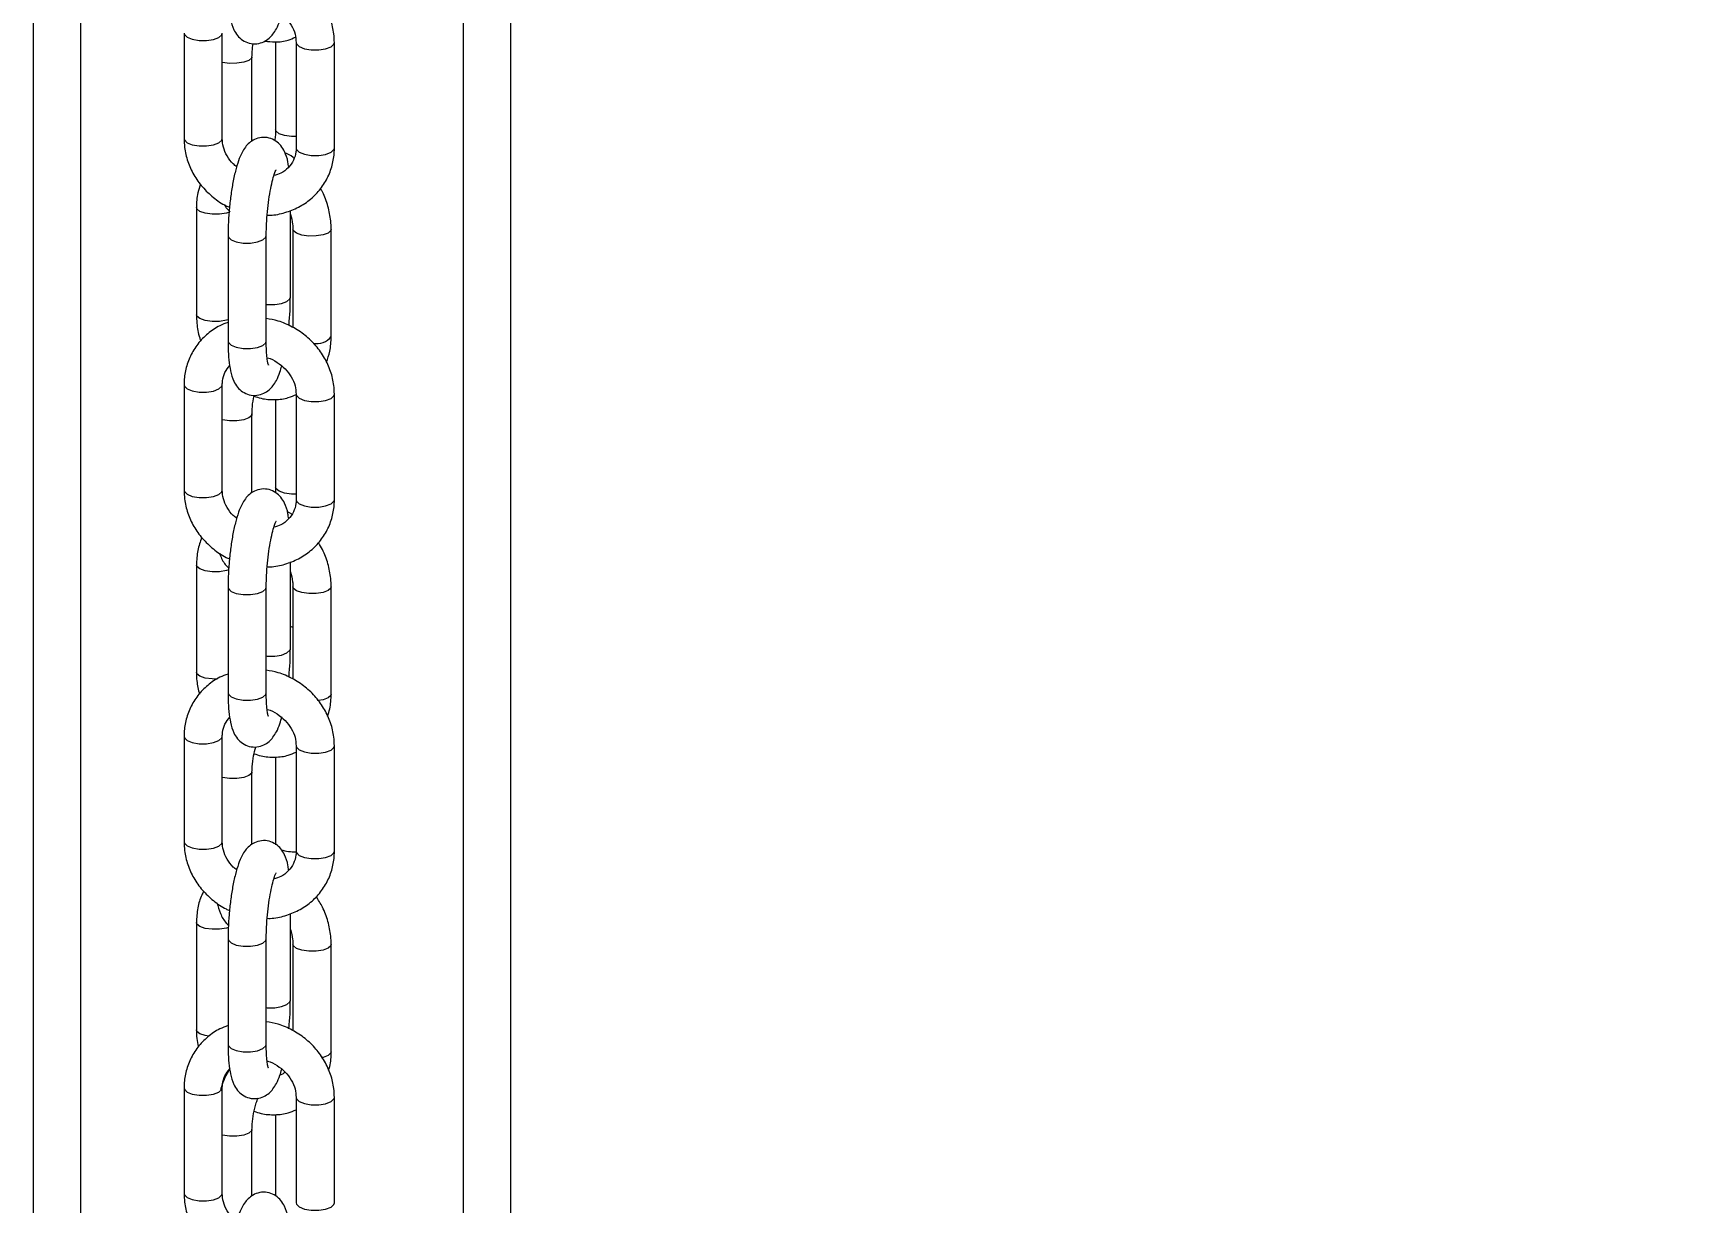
# Model space of a CAD drawing. Header units: millimetres. Extents: x -8083 to 6576, y -6691 to 5601.
# Drawn here: x -185.7 to -12.5, y -418 to -295.6 of the extents above; entities that cross this region are included whole.
import ezdxf

# ---------------------------------------------------------------- set-up
doc = ezdxf.new("R2010")
doc.units = ezdxf.units.MM
doc.layers.add('DIKOM_ОБЪЕКТ', color=7, linetype='Continuous')
doc.layers.add('DIKOM_РАЗМЕР_ОБЪЕКТА', color=7, linetype='Continuous')
doc.styles.add('style1', font='arial.ttf', dxfattribs={"width": 0.8})
doc.dimstyles.new('1-50', dxfattribs={"dimtxt": 300, "dimasz": 200, "dimexe": 100, "dimexo": 0, "dimgap": 100, "dimtad": 1, "dimtxsty": 'style1', "dimcen": 200, "dimclrd": 7, "dimclre": 7, "dimclrt": 7, "dimadec": 1, "dimazin": 2, "dimtfac": 1, "dimtmove": 0, "dimatfit": 2, "dimfxl": 0, "dimlwd": 25, "dimlwe": 18, "dimarcsym": 0})

# ---------------------------------------------------------------- blocks, each defined once
blk = doc.blocks.new('*D10')
at = {"layer": 'Defpoints', "color": 0, "transparency": 16777216}
for p in [(-4711.62, -59.88), (5076.72, -1609.88), (5076.72, -5900.19)]:
    blk.add_point(p, dxfattribs=at)
at = {"layer": 'DIKOM_РАЗМЕР_ОБЪЕКТА', "color": 7, "lineweight": 18, "transparency": 16777216}
for p, q in [((-4711.62, -59.88), (-4711.62, -6000.19)), ((5076.72, -1609.88), (5076.72, -6000.19))]:
    blk.add_line(p, q, dxfattribs=at)
at = {"layer": 'DIKOM_РАЗМЕР_ОБЪЕКТА', "color": 7, "lineweight": 25, "transparency": 16777216}
blk.add_line((-4511.62, -5900.19), (4876.72, -5900.19), dxfattribs=at)
at = {"layer": 'DIKOM_РАЗМЕР_ОБЪЕКТА', "color": 7, "transparency": 16777216}
for points in [[(-4511.62, -5866.86), (-4511.62, -5933.52), (-4711.62, -5900.19)], [(4876.72, -5866.86), (4876.72, -5933.52), (5076.72, -5900.19)]]:
    blk.add_solid(points, dxfattribs=at)
at = {"layer": 'DIKOM_РАЗМЕР_ОБЪЕКТА', "color": 7, "transparency": 16777216, "insert": (410.05, -5647.02), "char_height": 300, "attachment_point": 5, "style": 'style1'}
blk.add_mtext('10000', dxfattribs=at)

msp = doc.modelspace()

# ---------------------------------------------------------------- linework, layer by layer
at = {"layer": 'DIKOM_ОБЪЕКТ', "color": 7, "linetype": 'Continuous', "lineweight": 15}
for p, q in [((-185.736, 1537.193), (-185.736, -1662.807)), ((-180.736, -1662.807), (-180.736, 1537.193)), ((-140.736, 1537.193), (-140.736, -1662.807)), ((-135.736, -1662.807), (-135.736, 1537.193)), ((-169.946, -295.574), (-169.946, -306.61)), ((-165.946, -306.61), (-165.946, -295.574)), ((-160.365, -296.489), (-160.365, -305.691)), ((-158.214, -296.564), (-158.214, -307.6)), ((-154.214, -307.6), (-154.214, -296.564)), ((-162.835, -306.879), (-162.835, -298.043)), ((-165.991, -306.775), (-165.946, -306.61)), ((-168.653, -313.817), (-168.653, -325.04)), ((-158.82, -323.195), (-158.82, -314.119)), ((-165.341, -316.766), (-165.341, -327.802)), ((-161.341, -327.802), (-161.341, -316.766)), ((-158.547, -316.106), (-158.547, -326.368)), ((-154.547, -327.33), (-154.547, -316.106)), ((-169.946, -332.361), (-169.946, -343.397)), ((-165.946, -343.397), (-165.946, -332.361)), ((-160.365, -333.901), (-160.365, -343.103)), ((-158.214, -333.351), (-158.214, -344.387)), ((-154.214, -344.387), (-154.214, -333.351)), ((-162.835, -343.666), (-162.835, -335.455)), ((-165.991, -343.562), (-165.946, -343.397)), ((-160.365, -343.103), (-160.383, -343.636)), ((-158.664, -345.907), (-159.145, -345.64)), ((-168.653, -351.228), (-168.653, -362.452)), ((-158.82, -359.981), (-158.82, -350.905)), ((-165.341, -353.553), (-165.341, -364.589)), ((-161.341, -364.589), (-161.341, -353.553)), ((-158.547, -353.518), (-158.547, -363.154)), ((-154.547, -364.742), (-154.547, -353.518)), ((-158.547, -357.761), (-158.82, -357.651)), ((-169.946, -369.147), (-169.946, -380.183)), ((-165.946, -380.183), (-165.946, -369.147)), ((-158.214, -370.137), (-158.214, -381.173)), ((-154.214, -381.173), (-154.214, -370.137)), ((-160.365, -371.313), (-160.365, -380.515)), ((-162.835, -380.452), (-162.835, -372.867)), ((-165.991, -380.348), (-165.946, -380.183)), ((-158.82, -396.768), (-158.82, -387.692)), ((-168.653, -388.64), (-168.653, -399.864)), ((-165.341, -390.339), (-165.341, -401.375)), ((-161.341, -401.375), (-161.341, -390.339)), ((-158.547, -390.93), (-158.547, -399.941)), ((-154.547, -402.154), (-154.547, -390.93)), ((-169.946, -405.934), (-169.946, -416.97)), ((-165.946, -416.97), (-165.946, -405.934)), ((-158.214, -406.924), (-158.214, -417.96)), ((-154.214, -417.96), (-154.214, -406.924)), ((-160.365, -408.724), (-160.365, -417.217)), ((-162.835, -417.239), (-162.835, -410.279)), ((-165.991, -417.135), (-165.946, -416.97))]:
    msp.add_line(p, q, dxfattribs=at)
at = {"layer": 'DIKOM_ОБЪЕКТ', "color": 7, "linetype": 'Continuous', "lineweight": 15, "flags": 128}
for points in [[(-169.946, -295.574), (-169.914, -295.715), (-169.626, -296), (-169.083, -296.22), (-168.367, -296.342), (-167.586, -296.347), (-166.861, -296.234), (-166.3, -296.02), (-165.991, -295.739), (-165.947, -295.584)], [(-158.214, -296.57), (-158.181, -296.705), (-157.894, -296.99), (-157.351, -297.21), (-156.634, -297.332), (-155.854, -297.337), (-155.129, -297.224), (-154.568, -297.01), (-154.259, -296.729), (-154.214, -296.564)], [(-162.835, -298.044), (-162.866, -298.168), (-163.15, -298.425), (-163.692, -298.624), (-164.406, -298.735), (-165.187, -298.74), (-165.913, -298.639), (-165.946, -298.632)], [(-169.946, -306.61), (-169.914, -306.751), (-169.626, -307.036), (-169.083, -307.256), (-168.367, -307.378), (-167.586, -307.383), (-166.861, -307.27), (-166.3, -307.056), (-165.991, -306.775)], [(-158.214, -306.397), (-158.716, -306.388), (-159.443, -306.287), (-160.006, -306.096), (-160.318, -305.843), (-160.365, -305.691)], [(-158.214, -307.6), (-158.181, -307.741), (-157.894, -308.026), (-157.351, -308.246), (-156.634, -308.368), (-155.854, -308.373), (-155.129, -308.26), (-154.568, -308.046), (-154.259, -307.765), (-154.214, -307.6)], [(-165.206, -314.305), (-165.509, -314.397), (-166.225, -314.508), (-167.005, -314.513), (-167.731, -314.413), (-168.294, -314.221), (-168.606, -313.968), (-168.653, -313.817)], [(-165.341, -316.766), (-165.308, -316.907), (-165.021, -317.192), (-164.477, -317.412), (-163.761, -317.534)], [(-163.761, -317.534), (-162.981, -317.539), (-162.255, -317.426), (-161.695, -317.212), (-161.385, -316.931), (-161.341, -316.765)], [(-154.547, -316.106), (-154.578, -316.231), (-154.863, -316.488), (-155.403, -316.687), (-156.118, -316.797), (-156.899, -316.803), (-157.625, -316.702), (-158.188, -316.511), (-158.5, -316.258), (-158.547, -316.11)], [(-161.341, -323.953), (-161.24, -323.963), (-160.46, -323.967), (-159.734, -323.854), (-159.174, -323.641), (-158.865, -323.36), (-158.82, -323.195)], [(-165.341, -325.574), (-165.509, -325.621), (-166.225, -325.731), (-167.005, -325.737), (-167.731, -325.636), (-168.294, -325.445), (-168.606, -325.192), (-168.653, -325.041)], [(-165.341, -327.802), (-165.308, -327.943), (-165.021, -328.228), (-164.477, -328.448), (-163.761, -328.57), (-162.981, -328.575), (-162.255, -328.462), (-161.695, -328.248), (-161.385, -327.967), (-161.341, -327.802)], [(-169.946, -332.361), (-169.914, -332.502), (-169.626, -332.787), (-169.083, -333.007), (-168.367, -333.129), (-167.586, -333.133), (-166.861, -333.02), (-166.3, -332.807), (-165.991, -332.526), (-165.947, -332.371)], [(-158.214, -333.357), (-158.181, -333.492), (-157.894, -333.777), (-157.351, -333.997), (-156.634, -334.119), (-155.854, -334.123), (-155.129, -334.01), (-154.568, -333.797), (-154.259, -333.516), (-154.214, -333.351)], [(-162.835, -335.456), (-162.866, -335.58), (-163.15, -335.837), (-163.692, -336.036), (-164.406, -336.147), (-165.187, -336.152), (-165.913, -336.051), (-165.946, -336.044)], [(-169.946, -343.397), (-169.914, -343.538), (-169.626, -343.823), (-169.083, -344.043), (-168.367, -344.165), (-167.586, -344.169), (-166.861, -344.056), (-166.3, -343.843), (-165.991, -343.562)], [(-158.214, -343.809), (-158.716, -343.8), (-159.443, -343.699), (-160.006, -343.507), (-160.318, -343.254), (-160.365, -343.102)], [(-158.214, -344.387), (-158.181, -344.528), (-157.894, -344.813), (-157.351, -345.033), (-156.634, -345.155), (-155.854, -345.159), (-155.129, -345.046), (-154.568, -344.833), (-154.259, -344.552), (-154.214, -344.387)], [(-165.246, -351.731), (-165.509, -351.809), (-166.225, -351.92), (-167.005, -351.925), (-167.731, -351.825), (-168.294, -351.633), (-168.606, -351.38), (-168.653, -351.229)], [(-165.341, -353.552), (-165.308, -353.694), (-165.021, -353.979), (-164.477, -354.199), (-163.761, -354.321)], [(-163.761, -354.321), (-162.981, -354.325), (-162.255, -354.212), (-161.695, -353.999), (-161.385, -353.718), (-161.341, -353.551)], [(-154.547, -353.518), (-154.578, -353.643), (-154.863, -353.9), (-155.403, -354.099), (-156.118, -354.209), (-156.899, -354.215), (-157.625, -354.114), (-158.188, -353.923), (-158.5, -353.67), (-158.547, -353.522)], [(-161.341, -360.74), (-161.24, -360.749), (-160.46, -360.754), (-159.734, -360.641), (-159.174, -360.428), (-158.865, -360.146), (-158.82, -359.982)], [(-166.469, -363.157), (-167.005, -363.149), (-167.731, -363.048), (-168.294, -362.857), (-168.606, -362.604), (-168.653, -362.453)], [(-165.341, -364.589), (-165.308, -364.73), (-165.021, -365.015), (-164.477, -365.235), (-163.761, -365.357), (-162.981, -365.361), (-162.255, -365.248), (-161.695, -365.035), (-161.385, -364.754), (-161.341, -364.589)], [(-154.547, -364.742), (-154.578, -364.866), (-154.863, -365.123), (-155.403, -365.322), (-155.908, -365.412)], [(-169.946, -369.147), (-169.914, -369.289), (-169.626, -369.574), (-169.083, -369.794), (-168.367, -369.915), (-167.586, -369.92), (-166.861, -369.807), (-166.3, -369.594), (-165.991, -369.312), (-165.947, -369.157)], [(-158.214, -370.144), (-158.181, -370.279), (-157.894, -370.564), (-157.351, -370.784), (-156.634, -370.905), (-155.854, -370.91), (-155.129, -370.797), (-154.568, -370.584), (-154.259, -370.302), (-154.214, -370.138)], [(-162.835, -372.868), (-162.866, -372.992), (-163.15, -373.249), (-163.692, -373.448), (-164.406, -373.559), (-165.187, -373.564), (-165.913, -373.463), (-165.946, -373.456)], [(-169.946, -380.183), (-169.914, -380.325), (-169.626, -380.61), (-169.083, -380.83), (-168.367, -380.951), (-167.586, -380.956), (-166.861, -380.843), (-166.3, -380.63), (-165.991, -380.348)], [(-158.214, -381.173), (-158.181, -381.315), (-157.894, -381.6), (-157.351, -381.82), (-156.634, -381.941), (-155.854, -381.946), (-155.129, -381.833), (-154.568, -381.62), (-154.259, -381.338), (-154.214, -381.173)], [(-165.286, -389.157), (-165.509, -389.221), (-166.225, -389.332), (-167.005, -389.337), (-167.731, -389.237), (-168.294, -389.045), (-168.606, -388.792), (-168.653, -388.641)], [(-165.341, -390.339), (-165.308, -390.481), (-165.021, -390.766), (-164.477, -390.986), (-163.761, -391.107)], [(-163.761, -391.107), (-162.981, -391.112), (-162.255, -390.999), (-161.695, -390.786), (-161.385, -390.504), (-161.341, -390.338)], [(-154.547, -390.93), (-154.578, -391.055), (-154.863, -391.312), (-155.403, -391.511), (-156.118, -391.621), (-156.899, -391.627), (-157.625, -391.526), (-158.188, -391.335), (-158.5, -391.082), (-158.547, -390.934)], [(-161.341, -397.526), (-161.24, -397.536), (-160.46, -397.541), (-159.734, -397.428), (-159.174, -397.214), (-158.865, -396.933), (-158.82, -396.768)], [(-167.349, -400.527), (-167.731, -400.46), (-168.294, -400.269), (-168.606, -400.016), (-168.653, -399.864)], [(-165.341, -401.375), (-165.308, -401.517), (-165.021, -401.802), (-164.477, -402.022), (-163.761, -402.143), (-162.981, -402.148), (-162.255, -402.035), (-161.695, -401.822), (-161.385, -401.54), (-161.341, -401.375)], [(-154.547, -402.154), (-154.578, -402.278), (-154.863, -402.535), (-155.403, -402.734), (-155.509, -402.759)], [(-169.946, -405.934), (-169.914, -406.076), (-169.626, -406.36), (-169.083, -406.58), (-168.367, -406.702), (-167.586, -406.707), (-166.861, -406.594), (-166.3, -406.38), (-165.991, -406.099), (-165.947, -405.944)], [(-158.214, -406.93), (-158.181, -407.065), (-157.894, -407.35), (-157.351, -407.57), (-156.634, -407.692), (-155.854, -407.697), (-155.129, -407.584), (-154.568, -407.37), (-154.259, -407.089), (-154.214, -406.924)], [(-162.835, -410.28), (-162.866, -410.404), (-163.15, -410.661), (-163.692, -410.86), (-164.406, -410.971), (-165.187, -410.976), (-165.913, -410.875), (-165.946, -410.868)], [(-169.946, -416.97), (-169.914, -417.112), (-169.626, -417.396), (-169.083, -417.616), (-168.367, -417.738), (-167.586, -417.743), (-166.861, -417.63), (-166.3, -417.416), (-165.991, -417.135)], [(-158.214, -417.96), (-158.181, -418.101), (-157.894, -418.386), (-157.351, -418.606), (-156.634, -418.728), (-155.854, -418.733), (-155.129, -418.62), (-154.568, -418.406), (-154.259, -418.125), (-154.214, -417.96)]]:
    msp.add_lwpolyline(points, dxfattribs=at)
at = {"layer": 'DIKOM_ОБЪЕКТ', "color": 7, "linetype": 'Continuous', "lineweight": 15}
for centre, radius, start, end in [((-156.094, -326.064), 1.999, 260.60565, 320.70767), ((-158.42, -376.731), 4.494, 252.19408, 272.58912)]:
    msp.add_arc(centre, radius, start, end, dxfattribs=at)
for points, knots in [([(-154.214, -296.564), (-154.226, -296.259), (-154.256, -295.455), (-154.567, -294.163), (-155.199, -292.757), (-156.107, -291.478), (-157.252, -290.373), (-158.594, -289.497), (-159.976, -288.891), (-160.92, -288.725), (-161.341, -288.651)], [0, 0, 0, 0, 0.0814892, 0.2145473, 0.3481913, 0.4827271, 0.6180522, 0.753985, 0.8904252, 1, 1, 1, 1]), ([(-165.341, -291.015), (-165.339, -291.251), (-165.333, -291.949), (-165.266, -293.021), (-165.095, -294.18), (-164.842, -295.059), (-164.404, -295.809), (-163.85, -296.336), (-163.129, -296.669), (-162.322, -296.725), (-161.59, -296.509), (-161.021, -296.123), (-160.594, -295.65), (-160.23, -295.045), (-159.948, -294.4), (-159.789, -293.836), (-159.728, -293.621)], [0, 0, 0, 0, 0.0511993, 0.1511678, 0.2551498, 0.372508, 0.4397998, 0.4977975, 0.5567184, 0.6164385, 0.6742026, 0.7273007, 0.7829506, 0.8492589, 0.9423458, 1, 1, 1, 1]), ([(-161.249, -292.751), (-161.236, -292.754), (-160.869, -292.826), (-160.191, -293.213), (-159.324, -293.885), (-158.682, -294.744), (-158.283, -295.666), (-158.237, -296.269), (-158.214, -296.564)], [0, 0, 0, 0, 0.0072269, 0.2083747, 0.4084456, 0.6080317, 0.808387, 1, 1, 1, 1]), ([(-161.493, -296.404), (-161.14, -296.448), (-160.311, -296.553), (-159.209, -296.405), (-158.536, -296.11), (-158.291, -296.003)], [0, 0, 0, 0, 0.3205839, 0.7526134, 1, 1, 1, 1]), ([(-162.835, -298.043), (-162.832, -297.862), (-162.826, -297.415), (-162.752, -296.935), (-162.708, -296.651)], [0, 0, 0, 0, 0.4065664, 1, 1, 1, 1]), ([(-169.946, -306.61), (-169.935, -306.915), (-169.905, -307.719), (-169.593, -309.011), (-168.961, -310.416), (-168.055, -311.7), (-166.903, -312.786), (-165.921, -313.494), (-165.306, -313.741), (-165.184, -313.789)], [0, 0, 0, 0, 0.1034813, 0.2724591, 0.4421757, 0.6130006, 0.7848477, 0.9575139, 1, 1, 1, 1]), ([(-164.432, -309.554), (-164.558, -309.458), (-164.976, -309.142), (-165.472, -308.425), (-165.878, -307.509), (-165.924, -306.905), (-165.946, -306.61)], [0, 0, 0, 0, 0.127464, 0.4219283, 0.7173822, 1, 1, 1, 1]), ([(-158.997, -309.597), (-159.021, -309.418), (-159.103, -308.805), (-159.32, -308.119), (-159.757, -307.365), (-160.311, -306.838), (-161.031, -306.505), (-161.838, -306.449), (-162.57, -306.665), (-163.14, -307.05), (-163.566, -307.525), (-163.931, -308.126), (-164.263, -308.921), (-164.585, -310.008), (-164.864, -311.314), (-165.086, -312.752), (-165.241, -314.225), (-165.327, -315.587), (-165.336, -316.408), (-165.341, -316.766)], [0, 0, 0, 0, 0.0370162, 0.126517, 0.1778449, 0.222074, 0.2669908, 0.3125351, 0.3565757, 0.3971004, 0.4395287, 0.4900973, 0.5610964, 0.6378508, 0.7180005, 0.7939664, 0.8684665, 0.9426338, 1, 1, 1, 1]), ([(-160.365, -305.691), (-160.366, -305.872), (-160.369, -306.234), (-160.428, -306.622), (-160.457, -306.816)], [0, 0, 0, 0, 0.5012482, 1, 1, 1, 1]), ([(-161.245, -314.614), (-161.138, -314.618), (-160.505, -314.64), (-159.373, -314.379), (-157.933, -313.826), (-156.665, -312.974), (-155.62, -311.894), (-154.839, -310.626), (-154.357, -309.247), (-154.22, -308.214), (-154.215, -307.671), (-154.214, -307.6)], [0, 0, 0, 0, 0.0280457, 0.1673555, 0.3061347, 0.4440434, 0.5808504, 0.7166413, 0.8517683, 0.9805553, 1, 1, 1, 1]), ([(-158.214, -307.6), (-158.219, -307.734), (-158.237, -308.188), (-158.459, -308.915), (-158.997, -309.679), (-159.705, -310.243), (-160.301, -310.415), (-160.549, -310.486)], [0, 0, 0, 0, 0.0992705, 0.336134, 0.5794038, 0.825467, 1, 1, 1, 1]), ([(-158.43, -308.65), (-158.46, -308.625), (-158.749, -308.38), (-159.086, -308.228), (-159.389, -308.091)], [0, 0, 0, 0, 0.1017368, 1, 1, 1, 1]), ([(-161.341, -316.766), (-161.339, -316.56), (-161.334, -315.962), (-161.28, -314.89), (-161.159, -313.606), (-160.986, -312.38), (-160.779, -311.309), (-160.563, -310.507), (-160.407, -310.054), (-160.303, -309.87), (-160.326, -309.902), (-160.329, -309.907)], [0, 0, 0, 0, 0.0748851, 0.217217, 0.3608721, 0.5045742, 0.6463699, 0.7839299, 0.8937513, 0.9849902, 1, 1, 1, 1]), ([(-168.225, -311.37), (-168.33, -311.67), (-168.6, -312.444), (-168.633, -313.295), (-168.653, -313.817)], [0, 0, 0, 0, 0.387186, 1, 1, 1, 1]), ([(-154.547, -316.106), (-154.556, -315.81), (-154.581, -315.001), (-154.865, -313.678), (-155.247, -312.537), (-155.592, -311.969), (-155.66, -311.857)], [0, 0, 0, 0, 0.2046212, 0.557761, 0.9125813, 1, 1, 1, 1]), ([(-165.744, -313.507), (-165.678, -313.629), (-165.521, -313.92), (-165.276, -314.134), (-165.133, -314.258)], [0, 0, 0, 0, 0.4189766, 1, 1, 1, 1]), ([(-158.82, -314.531), (-158.722, -314.876), (-158.568, -315.415), (-158.552, -315.923), (-158.547, -316.106)], [0, 0, 0, 0, 0.6404991, 1, 1, 1, 1]), ([(-158.976, -326.171), (-158.96, -326.025), (-158.89, -325.396), (-158.835, -324.373), (-158.825, -323.553), (-158.82, -323.195)], [0, 0, 0, 0, 0.1462526, 0.6276437, 1, 1, 1, 1]), ([(-168.653, -325.04), (-168.641, -325.336), (-168.611, -326.142), (-168.463, -327.077), (-168.227, -327.673), (-168.185, -327.777)], [0, 0, 0, 0, 0.3234192, 0.8816033, 1, 1, 1, 1]), ([(-154.214, -333.351), (-154.226, -333.045), (-154.256, -332.242), (-154.567, -330.95), (-155.199, -329.544), (-156.107, -328.264), (-157.252, -327.159), (-158.594, -326.284), (-159.976, -325.678), (-160.92, -325.511), (-161.341, -325.437)], [0, 0, 0, 0, 0.0814893, 0.2145428, 0.348187, 0.4827271, 0.6180489, 0.7539846, 0.890425, 1, 1, 1, 1]), ([(-165.341, -325.842), (-165.633, -325.948), (-166.407, -326.227), (-167.492, -326.993), (-168.541, -328.065), (-169.321, -329.336), (-169.804, -330.714), (-169.94, -331.746), (-169.946, -332.289), (-169.946, -332.361)], [0, 0, 0, 0, 0.1076065, 0.2849717, 0.4609199, 0.6355667, 0.809365, 0.9749985, 1, 1, 1, 1]), ([(-155.045, -330.007), (-154.912, -329.632), (-154.61, -328.783), (-154.57, -327.85), (-154.547, -327.33)], [0, 0, 0, 0, 0.4418525, 1, 1, 1, 1]), ([(-165.341, -327.802), (-165.339, -328.038), (-165.333, -328.735), (-165.266, -329.807), (-165.095, -330.967), (-164.842, -331.846), (-164.404, -332.595), (-163.85, -333.123), (-163.129, -333.455), (-162.322, -333.512), (-161.59, -333.295), (-161.021, -332.91), (-160.594, -332.437), (-160.23, -331.831), (-159.948, -331.186), (-159.789, -330.623), (-159.728, -330.407)], [0, 0, 0, 0, 0.0511992, 0.1511708, 0.2551526, 0.3725105, 0.4397998, 0.4977787, 0.5567152, 0.6164354, 0.6741845, 0.7273011, 0.7829488, 0.8492592, 0.942346, 1, 1, 1, 1]), ([(-161.112, -330.294), (-161.111, -330.296), (-161.096, -330.325), (-161.151, -330.193), (-161.216, -329.857), (-161.296, -329.215), (-161.336, -328.49), (-161.34, -327.975), (-161.341, -327.802)], [0, 0, 0, 0, 0.0094168, 0.1656486, 0.3651291, 0.6008868, 0.8659257, 1, 1, 1, 1]), ([(-165.946, -332.361), (-165.941, -332.227), (-165.922, -331.773), (-165.72, -331.06), (-165.347, -330.592), (-165.164, -330.364)], [0, 0, 0, 0, 0.176587, 0.5979308, 1, 1, 1, 1]), ([(-161.249, -329.538), (-161.236, -329.541), (-160.869, -329.613), (-160.191, -330), (-159.324, -330.671), (-158.682, -331.53), (-158.283, -332.453), (-158.237, -333.056), (-158.214, -333.351)], [0, 0, 0, 0, 0.0072269, 0.2083747, 0.4084456, 0.6080317, 0.808387, 1, 1, 1, 1]), ([(-162.835, -335.455), (-162.83, -335.274), (-162.817, -334.74), (-162.75, -334.078), (-162.633, -333.629), (-162.613, -333.551)], [0, 0, 0, 0, 0.2986497, 0.8769541, 1, 1, 1, 1]), ([(-162.613, -333.551), (-162.373, -333.635), (-161.66, -333.886), (-160.439, -333.948), (-159.174, -333.815), (-158.468, -333.499), (-158.19, -333.375)], [0, 0, 0, 0, 0.1627607, 0.4825423, 0.7962122, 1, 1, 1, 1]), ([(-169.946, -343.397), (-169.935, -343.702), (-169.905, -344.506), (-169.593, -345.798), (-168.961, -347.203), (-168.055, -348.487), (-166.903, -349.573), (-165.921, -350.281), (-165.306, -350.527), (-165.184, -350.576)], [0, 0, 0, 0, 0.1034809, 0.2724582, 0.4421743, 0.6129987, 0.7848453, 0.9575145, 1, 1, 1, 1]), ([(-164.432, -346.34), (-164.558, -346.245), (-164.976, -345.929), (-165.472, -345.212), (-165.878, -344.296), (-165.924, -343.692), (-165.946, -343.397)], [0, 0, 0, 0, 0.1274639, 0.4219156, 0.7173825, 1, 1, 1, 1]), ([(-158.997, -346.384), (-159.021, -346.204), (-159.103, -345.591), (-159.32, -344.905), (-159.757, -344.152), (-160.311, -343.625), (-161.031, -343.292), (-161.839, -343.235), (-162.57, -343.452), (-163.14, -343.837), (-163.566, -344.311), (-163.931, -344.913), (-164.263, -345.707), (-164.585, -346.795), (-164.863, -348.101), (-165.086, -349.539), (-165.241, -351.012), (-165.327, -352.373), (-165.336, -353.195), (-165.341, -353.553)], [0, 0, 0, 0, 0.037016, 0.1265163, 0.1778421, 0.2220726, 0.2669881, 0.3125323, 0.3565854, 0.3970957, 0.4395222, 0.4900922, 0.5610891, 0.637843, 0.7180044, 0.7939624, 0.8684675, 0.9426341, 1, 1, 1, 1]), ([(-161.245, -351.401), (-161.138, -351.405), (-160.505, -351.426), (-159.373, -351.166), (-157.933, -350.613), (-156.665, -349.761), (-155.62, -348.681), (-154.839, -347.412), (-154.357, -346.033), (-154.22, -345.001), (-154.215, -344.458), (-154.214, -344.387)], [0, 0, 0, 0, 0.0280457, 0.167356, 0.3061356, 0.444042, 0.5808495, 0.7166451, 0.8517678, 0.9805602, 1, 1, 1, 1]), ([(-158.214, -344.387), (-158.219, -344.521), (-158.237, -344.975), (-158.459, -345.701), (-158.997, -346.465), (-159.705, -347.03), (-160.301, -347.202), (-160.549, -347.273)], [0, 0, 0, 0, 0.0992614, 0.3361262, 0.5794049, 0.8254695, 1, 1, 1, 1]), ([(-161.341, -353.553), (-161.339, -353.347), (-161.334, -352.748), (-161.28, -351.677), (-161.159, -350.393), (-160.986, -349.167), (-160.779, -348.096), (-160.563, -347.293), (-160.407, -346.841), (-160.303, -346.657), (-160.326, -346.689), (-160.329, -346.693)], [0, 0, 0, 0, 0.0748853, 0.2172175, 0.3608663, 0.5045751, 0.6463655, 0.7839302, 0.8937519, 0.9849376, 1, 1, 1, 1]), ([(-168.091, -348.345), (-168.251, -348.787), (-168.58, -349.702), (-168.628, -350.708), (-168.653, -351.228)], [0, 0, 0, 0, 0.4831698, 1, 1, 1, 1]), ([(-166.238, -349.969), (-166.205, -350.071), (-166.046, -350.562), (-165.723, -351.1), (-165.354, -351.453), (-165.263, -351.54)], [0, 0, 0, 0, 0.1654778, 0.7930753, 1, 1, 1, 1]), ([(-154.547, -353.518), (-154.556, -353.222), (-154.581, -352.413), (-154.861, -351.087), (-155.309, -349.812), (-155.74, -349.12), (-155.889, -348.881)], [0, 0, 0, 0, 0.1859825, 0.5070044, 0.8295052, 1, 1, 1, 1]), ([(-158.82, -351.943), (-158.722, -352.288), (-158.568, -352.827), (-158.552, -353.335), (-158.547, -353.518)], [0, 0, 0, 0, 0.6405309, 1, 1, 1, 1]), ([(-158.976, -362.958), (-158.96, -362.812), (-158.89, -362.183), (-158.835, -361.159), (-158.825, -360.339), (-158.82, -359.981)], [0, 0, 0, 0, 0.1462512, 0.6276473, 1, 1, 1, 1]), ([(-165.341, -362.629), (-165.633, -362.734), (-166.407, -363.014), (-167.492, -363.78), (-168.541, -364.852), (-169.321, -366.122), (-169.804, -367.501), (-169.94, -368.533), (-169.946, -369.076), (-169.946, -369.147)], [0, 0, 0, 0, 0.1076075, 0.2849724, 0.4609204, 0.6355643, 0.8093652, 0.9749953, 1, 1, 1, 1]), ([(-168.653, -362.452), (-168.645, -362.749), (-168.626, -363.506), (-168.445, -364.26), (-168.336, -364.719)], [0, 0, 0, 0, 0.392106, 1, 1, 1, 1]), ([(-154.214, -370.137), (-154.226, -369.832), (-154.256, -369.028), (-154.567, -367.737), (-155.199, -366.33), (-156.107, -365.051), (-157.252, -363.946), (-158.594, -363.071), (-159.976, -362.465), (-160.92, -362.298), (-161.341, -362.224)], [0, 0, 0, 0, 0.0814892, 0.214545, 0.3481891, 0.482729, 0.6180507, 0.7539849, 0.8904251, 1, 1, 1, 1]), ([(-165.341, -364.589), (-165.339, -364.825), (-165.333, -365.522), (-165.266, -366.594), (-165.095, -367.754), (-164.842, -368.633), (-164.404, -369.382), (-163.85, -369.91), (-163.129, -370.242), (-162.322, -370.299), (-161.59, -370.082), (-161.021, -369.697), (-160.594, -369.223), (-160.23, -368.619), (-159.937, -367.943), (-159.768, -367.342), (-159.698, -367.091)], [0, 0, 0, 0, 0.0507204, 0.1497607, 0.2527737, 0.3690383, 0.4357019, 0.4931396, 0.5515277, 0.6106914, 0.6679021, 0.7205238, 0.7756541, 0.8413456, 0.9335652, 1, 1, 1, 1]), ([(-161.112, -367.081), (-161.111, -367.083), (-161.096, -367.111), (-161.151, -366.98), (-161.216, -366.644), (-161.296, -366.002), (-161.336, -365.277), (-161.34, -364.762), (-161.341, -364.589)], [0, 0, 0, 0, 0.0094172, 0.1657513, 0.3652241, 0.6008863, 0.8659829, 1, 1, 1, 1]), ([(-154.931, -367.046), (-154.844, -366.793), (-154.593, -366.065), (-154.565, -365.264), (-154.547, -364.742)], [0, 0, 0, 0, 0.3476967, 1, 1, 1, 1]), ([(-165.946, -369.147), (-165.941, -369.013), (-165.922, -368.56), (-165.72, -367.847), (-165.347, -367.379), (-165.164, -367.15)], [0, 0, 0, 0, 0.176586, 0.5979196, 1, 1, 1, 1]), ([(-161.249, -366.325), (-161.236, -366.327), (-160.869, -366.4), (-160.191, -366.786), (-159.324, -367.458), (-158.682, -368.317), (-158.283, -369.24), (-158.237, -369.843), (-158.214, -370.137)], [0, 0, 0, 0, 0.0072269, 0.2083772, 0.408445, 0.6080313, 0.8083823, 1, 1, 1, 1]), ([(-162.835, -372.867), (-162.831, -372.686), (-162.819, -372.152), (-162.708, -371.247), (-162.52, -370.56), (-162.432, -370.243)], [0, 0, 0, 0, 0.2174385, 0.6383263, 1, 1, 1, 1]), ([(-162.613, -370.963), (-162.373, -371.047), (-161.66, -371.298), (-160.439, -371.36), (-159.183, -371.228), (-158.484, -370.917), (-158.214, -370.796)], [0, 0, 0, 0, 0.1637197, 0.4853893, 0.8009114, 1, 1, 1, 1]), ([(-169.946, -380.183), (-169.935, -380.489), (-169.905, -381.293), (-169.593, -382.584), (-168.961, -383.989), (-168.055, -385.274), (-166.903, -386.36), (-165.921, -387.068), (-165.306, -387.314), (-165.184, -387.363)], [0, 0, 0, 0, 0.1034807, 0.2724607, 0.4421764, 0.6129979, 0.7848463, 0.9575134, 1, 1, 1, 1]), ([(-164.432, -383.127), (-164.558, -383.031), (-164.976, -382.715), (-165.472, -381.999), (-165.878, -381.082), (-165.924, -380.479), (-165.946, -380.183)], [0, 0, 0, 0, 0.1274502, 0.4219065, 0.7173714, 1, 1, 1, 1]), ([(-159.002, -383.131), (-159.025, -382.965), (-159.106, -382.366), (-159.32, -381.692), (-159.757, -380.938), (-160.311, -380.412), (-161.031, -380.078), (-161.839, -380.022), (-162.57, -380.239), (-163.14, -380.624), (-163.566, -381.098), (-163.932, -381.699), (-164.263, -382.494), (-164.585, -383.582), (-164.863, -384.887), (-165.086, -386.326), (-165.241, -387.799), (-165.327, -389.16), (-165.336, -389.981), (-165.341, -390.339)], [0, 0, 0, 0, 0.0343306, 0.1240802, 0.1755498, 0.2199035, 0.264944, 0.310615, 0.3547905, 0.3954135, 0.4379589, 0.488669, 0.5598815, 0.6368356, 0.7172176, 0.7933872, 0.8680998, 0.9424729, 1, 1, 1, 1]), ([(-161.245, -388.188), (-161.138, -388.192), (-160.505, -388.213), (-159.373, -387.953), (-157.933, -387.4), (-156.665, -386.547), (-155.62, -385.467), (-154.839, -384.199), (-154.357, -382.82), (-154.22, -381.788), (-154.215, -381.245), (-154.214, -381.173)], [0, 0, 0, 0, 0.0280456, 0.1673553, 0.3061348, 0.4440425, 0.5808498, 0.7166431, 0.851768, 0.9805578, 1, 1, 1, 1]), ([(-158.214, -381.173), (-158.219, -381.308), (-158.237, -381.762), (-158.459, -382.488), (-158.997, -383.252), (-159.705, -383.817), (-160.301, -383.989), (-160.549, -384.06)], [0, 0, 0, 0, 0.0992707, 0.3361304, 0.5794045, 0.8254683, 1, 1, 1, 1]), ([(-161.341, -390.339), (-161.339, -390.133), (-161.334, -389.535), (-161.28, -388.464), (-161.159, -387.18), (-160.986, -385.954), (-160.779, -384.882), (-160.563, -384.08), (-160.407, -383.627), (-160.303, -383.444), (-160.326, -383.475), (-160.329, -383.48)], [0, 0, 0, 0, 0.0749037, 0.2172211, 0.3608748, 0.5045787, 0.6463703, 0.7839334, 0.8937523, 0.9849375, 1, 1, 1, 1]), ([(-167.879, -385.37), (-167.952, -385.496), (-168.257, -386.021), (-168.559, -387.125), (-168.621, -388.125), (-168.653, -388.64)], [0, 0, 0, 0, 0.1321165, 0.5522964, 1, 1, 1, 1]), ([(-154.547, -390.93), (-154.556, -390.634), (-154.582, -389.825), (-154.858, -388.498), (-155.37, -387.087), (-155.886, -386.27), (-156.117, -385.904)], [0, 0, 0, 0, 0.1704707, 0.4646783, 0.7602702, 1, 1, 1, 1]), ([(-166.512, -386.576), (-166.397, -386.953), (-166.164, -387.722), (-165.734, -388.499), (-165.378, -388.84), (-165.299, -388.916)], [0, 0, 0, 0, 0.4280351, 0.8730338, 1, 1, 1, 1]), ([(-158.82, -389.355), (-158.722, -389.7), (-158.568, -390.239), (-158.552, -390.747), (-158.547, -390.93)], [0, 0, 0, 0, 0.6404764, 1, 1, 1, 1]), ([(-158.976, -399.745), (-158.96, -399.598), (-158.89, -398.97), (-158.835, -397.946), (-158.825, -397.126), (-158.82, -396.768)], [0, 0, 0, 0, 0.1462542, 0.6276186, 1, 1, 1, 1]), ([(-165.341, -399.415), (-165.633, -399.521), (-166.407, -399.801), (-167.492, -400.567), (-168.541, -401.638), (-169.321, -402.909), (-169.804, -404.287), (-169.94, -405.32), (-169.946, -405.863), (-169.946, -405.934)], [0, 0, 0, 0, 0.1076075, 0.2849724, 0.4609204, 0.6355642, 0.8093621, 0.9749953, 1, 1, 1, 1]), ([(-168.653, -399.864), (-168.648, -400.161), (-168.638, -400.744), (-168.504, -401.326), (-168.438, -401.612)], [0, 0, 0, 0, 0.5088537, 1, 1, 1, 1]), ([(-154.214, -406.924), (-154.226, -406.619), (-154.256, -405.815), (-154.567, -404.523), (-155.199, -403.117), (-156.107, -401.838), (-157.252, -400.733), (-158.594, -399.857), (-159.976, -399.251), (-160.92, -399.085), (-161.341, -399.011)], [0, 0, 0, 0, 0.0814891, 0.2145424, 0.3481862, 0.482726, 0.6180475, 0.7539842, 0.8904258, 1, 1, 1, 1]), ([(-165.341, -401.375), (-165.339, -401.612), (-165.333, -402.309), (-165.266, -403.381), (-165.095, -404.54), (-164.842, -405.419), (-164.404, -406.168), (-163.85, -406.696), (-163.129, -407.029), (-162.322, -407.086), (-161.59, -406.869), (-161.021, -406.483), (-160.594, -406.01), (-160.23, -405.405), (-159.948, -404.76), (-159.789, -404.196), (-159.728, -403.981)], [0, 0, 0, 0, 0.0511986, 0.1511709, 0.2551551, 0.3725171, 0.439808, 0.4977882, 0.5567261, 0.6164476, 0.6741976, 0.7273154, 0.7829655, 0.8492763, 0.9423653, 1, 1, 1, 1]), ([(-161.112, -403.868), (-161.111, -403.869), (-161.096, -403.898), (-161.151, -403.766), (-161.216, -403.431), (-161.296, -402.788), (-161.336, -402.064), (-161.34, -401.548), (-161.341, -401.375)], [0, 0, 0, 0, 0.0094165, 0.1657512, 0.3652221, 0.6008853, 0.8659884, 1, 1, 1, 1]), ([(-161.249, -403.111), (-161.236, -403.114), (-160.869, -403.186), (-160.191, -403.573), (-159.324, -404.245), (-158.682, -405.104), (-158.283, -406.026), (-158.237, -406.629), (-158.214, -406.924)], [0, 0, 0, 0, 0.007227, 0.2083755, 0.4084438, 0.6080348, 0.8083863, 1, 1, 1, 1]), ([(-154.817, -404.085), (-154.774, -403.954), (-154.573, -403.346), (-154.558, -402.678), (-154.547, -402.154)], [0, 0, 0, 0, 0.2151917, 1, 1, 1, 1]), ([(-165.167, -403.921), (-165.353, -404.25), (-165.733, -404.922), (-165.996, -405.703), (-166.131, -406.101)], [0, 0, 0, 0, 0.4892161, 1, 1, 1, 1]), ([(-165.946, -405.934), (-165.941, -405.8), (-165.922, -405.346), (-165.72, -404.633), (-165.347, -404.166), (-165.164, -403.937)], [0, 0, 0, 0, 0.1765846, 0.5979228, 1, 1, 1, 1]), ([(-159.371, -404.269), (-159.434, -404.337), (-159.585, -404.498), (-159.79, -404.553), (-159.908, -404.584)], [0, 0, 0, 0, 0.4239088, 1, 1, 1, 1]), ([(-162.835, -410.279), (-162.831, -410.097), (-162.821, -409.563), (-162.689, -408.609), (-162.471, -407.662), (-162.269, -407.163), (-162.205, -407.005)], [0, 0, 0, 0, 0.1723881, 0.5060735, 0.8438129, 1, 1, 1, 1]), ([(-162.613, -408.375), (-162.373, -408.459), (-161.66, -408.71), (-160.439, -408.772), (-159.182, -408.64), (-158.484, -408.329), (-158.214, -408.208)], [0, 0, 0, 0, 0.1637126, 0.4853683, 0.8008768, 1, 1, 1, 1]), ([(-169.946, -416.97), (-169.935, -417.275), (-169.905, -418.079), (-169.593, -419.371), (-168.961, -420.776), (-168.055, -422.06), (-166.903, -423.147), (-165.921, -423.854), (-165.306, -424.101), (-165.184, -424.149)], [0, 0, 0, 0, 0.1034809, 0.272458, 0.442174, 0.6129983, 0.7848447, 0.9575121, 1, 1, 1, 1]), ([(-164.545, -419.823), (-164.632, -419.756), (-165.008, -419.467), (-165.47, -418.784), (-165.879, -417.869), (-165.924, -417.265), (-165.946, -416.97)], [0, 0, 0, 0, 0.0918428, 0.398322, 0.7058445, 1, 1, 1, 1]), ([(-158.997, -419.957), (-159.021, -419.778), (-159.103, -419.165), (-159.32, -418.479), (-159.757, -417.725), (-160.311, -417.198), (-161.031, -416.865), (-161.839, -416.809), (-162.57, -417.025), (-163.14, -417.411), (-163.566, -417.885), (-163.931, -418.486), (-164.263, -419.281), (-164.585, -420.369), (-164.863, -421.674), (-165.086, -423.113), (-165.241, -424.585), (-165.327, -425.947), (-165.336, -426.768), (-165.341, -427.126)], [0, 0, 0, 0, 0.0370169, 0.1265169, 0.1778435, 0.2220729, 0.2669888, 0.3125328, 0.3565857, 0.3970958, 0.4395229, 0.4901092, 0.5611067, 0.6378457, 0.7180054, 0.7939632, 0.8684665, 0.9426344, 1, 1, 1, 1])]:
    msp.add_open_spline(points, degree=3, knots=knots, dxfattribs=at)

# ---------------------------------------------------------------- dimensions: what is measured, and where the dimension line sits
at = {"layer": 'DIKOM_РАЗМЕР_ОБЪЕКТА'}
dim = msp.add_linear_dim(base=(5076.718, -5900.189), p1=(-4711.621, -59.882), p2=(5076.718, -1609.882), text='10000', dimstyle='1-50', dxfattribs=at)
dim.commit()
dim.dimension.update_dxf_attribs({"geometry": '*D10', "text_midpoint": (410.054, -5900.189), "dimtype": 160})

doc.saveas('drawing.dxf')
